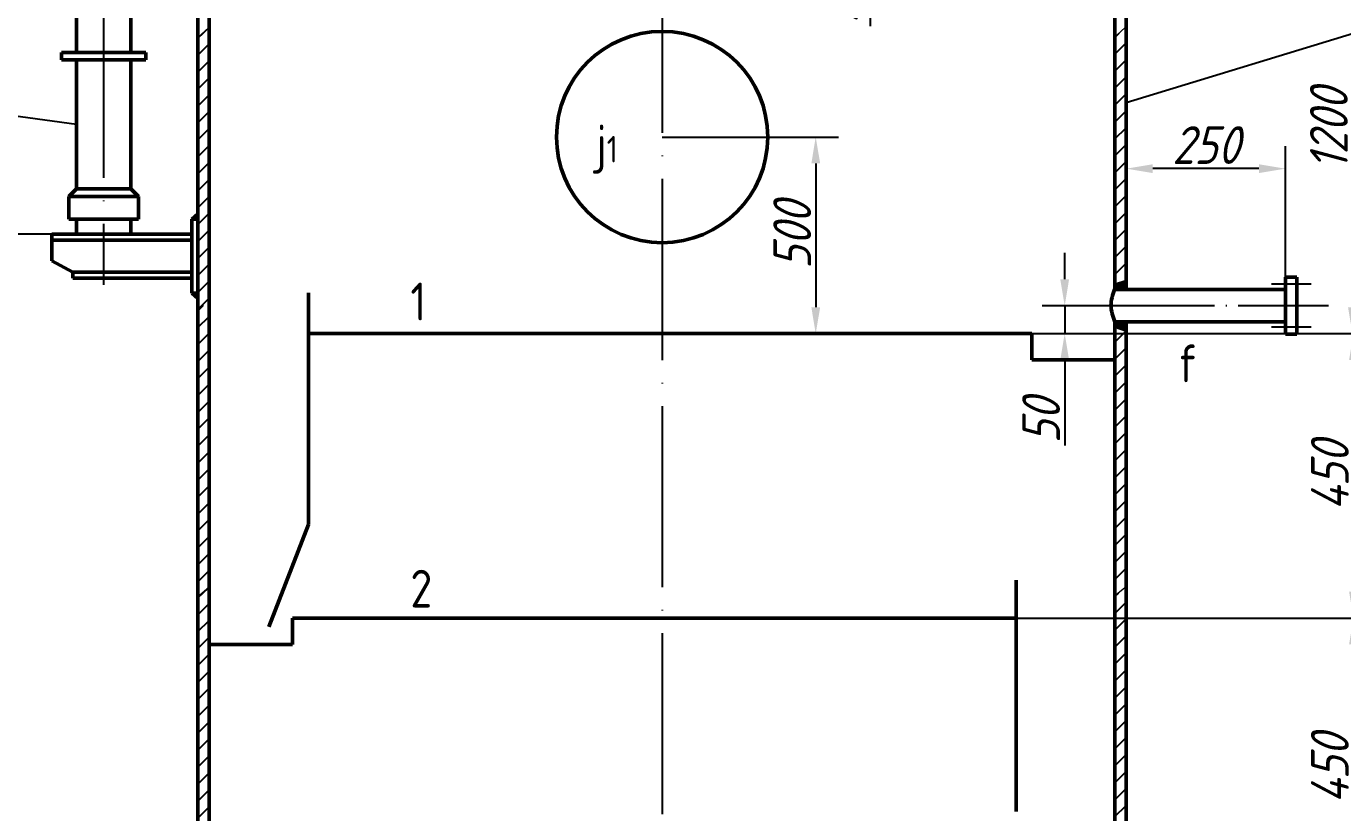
# Model space of a CAD drawing. Header units: millimetres. Extents: x 0 to 841, y 0 to 1189.
# Drawn here: x 134.7 to 309.1, y 948.5 to 1052.7 of the extents above; entities that cross this region are included whole.
import ezdxf

# ---------------------------------------------------------------- set-up
doc = ezdxf.new("R2010")
doc.units = ezdxf.units.MM
doc.linetypes.add('ACAD_ISO04W100', pattern=[30, 24, -3, 0, -3])
doc.layers.get('0').update_dxf_attribs({"lineweight": 15})
doc.layers.get('Defpoints').update_dxf_attribs({"lineweight": 25})
for name, color, linetype, lineweight in [('01粗实线层', 3, 'Continuous', 50), ('01（粗实）', 3, 'Continuous', 50), ('02（细实）', 7, 'Continuous', 25), ('05细点画线层', 1, 'ACAD_ISO04W100', 25), ('05（细点）', 1, 'ACAD_ISO04W100', 25), ('1', 7, 'Continuous', 25), ('2', 3, 'Continuous', 50), ('尺寸线', 5, 'Continuous', 25), ('细实线', 7, 'Continuous', 25)]:
    doc.layers.add(name, color=color, linetype=linetype, lineweight=lineweight)
doc.styles.add('zanelau', font='gbeitc.shx', dxfattribs={"height": 5, "bigfont": 'gbcbig.shx'})
doc.styles.add('斜体数字字母', font='gbenor.shx', dxfattribs={"height": 3.5, "bigfont": 'gbcbig.shx'})
doc.dimstyles.new('zanelau', dxfattribs={"dimtxt": 5, "dimasz": 3.5, "dimexe": 3, "dimexo": 0, "dimtad": 1, "dimdec": 0, "dimlfac": 20, "dimtxsty": 'zanelau', "dimcen": 2.5, "dimadec": 0, "dimazin": 0, "dimtfac": 1, "dimtdec": 0, "dimtmove": 0, "dimatfit": 3, "dimfxl": 1.25, "dimarcsym": 0})

# ---------------------------------------------------------------- blocks, each defined once
blk = doc.blocks.new('*D71')
at = {"layer": 'Defpoints', "color": 0}
for p in [(237.67, 1068.45), (237.67, 1066.36), (246.47, 1066.36)]:
    blk.add_point(p, dxfattribs=at)
at = {"layer": '尺寸线', "color": 0, "lineweight": -2}
for p, q in [((246.47, 1071.95), (246.47, 1075.45)), ((237.67, 1068.45), (249.47, 1068.45)), ((246.47, 1068.45), (246.47, 1066.36)), ((237.67, 1066.36), (249.47, 1066.36)), ((246.47, 1062.86), (246.47, 1052.69))]:
    blk.add_line(p, q, dxfattribs=at)
at = {"layer": '尺寸线', "color": 0}
for points in [[(245.89, 1071.95), (247.05, 1071.95), (246.47, 1068.45)], [(245.89, 1062.86), (247.05, 1062.86), (246.47, 1066.36)]]:
    blk.add_solid(points, dxfattribs=at)
at = {"layer": '尺寸线', "color": 0, "insert": (243.34, 1056.02), "char_height": 5, "attachment_point": 5, "rotation": 90, "style": 'zanelau'}
blk.add_mtext('40', dxfattribs=at)
blk = doc.blocks.new('_None')
blk = doc.blocks.new('*D75')
at = {"layer": 'Defpoints', "color": 0}
for p in [(272.26, 1015.66), (286.95, 1015.66), (267.91, 1011.96)]:
    blk.add_point(p, dxfattribs=at)
at = {"layer": '尺寸线', "color": 0, "lineweight": -2}
for p, q in [((272.26, 1019.16), (272.26, 1022.66)), ((286.95, 1015.66), (269.26, 1015.66)), ((272.26, 1015.66), (272.26, 1011.96)), ((267.91, 1011.96), (275.26, 1011.96)), ((272.26, 1008.46), (272.26, 997.12))]:
    blk.add_line(p, q, dxfattribs=at)
at = {"layer": '尺寸线', "color": 0}
for points in [[(271.67, 1019.16), (272.84, 1019.16), (272.26, 1015.66)], [(271.67, 1008.46), (272.84, 1008.46), (272.26, 1011.96)]]:
    blk.add_solid(points, dxfattribs=at)
at = {"layer": '尺寸线', "color": 0, "insert": (269.13, 1000.4), "char_height": 5, "attachment_point": 5, "rotation": 90, "style": 'zanelau'}
blk.add_mtext('50', dxfattribs=at)
blk = doc.blocks.new('*D76')
at = {"layer": 'Defpoints', "color": 0}
for p in [(280.42, 1066.13), (267.91, 1011.96), (310.39, 1011.96)]:
    blk.add_point(p, dxfattribs=at)
at = {"layer": '尺寸线', "color": 0, "lineweight": -2}
for p, q in [((280.42, 1066.13), (313.39, 1066.13)), ((310.39, 1062.63), (310.39, 1015.46)), ((267.91, 1011.96), (313.39, 1011.96))]:
    blk.add_line(p, q, dxfattribs=at)
at = {"layer": '尺寸线', "color": 0}
for points in [[(309.8, 1062.63), (310.97, 1062.63), (310.39, 1066.13)], [(309.8, 1015.46), (310.97, 1015.46), (310.39, 1011.96)]]:
    blk.add_solid(points, dxfattribs=at)
at = {"layer": '尺寸线', "color": 0, "insert": (307.26, 1039.04), "char_height": 5, "attachment_point": 5, "rotation": 90, "style": 'zanelau'}
blk.add_mtext('1200', dxfattribs=at)
blk = doc.blocks.new('*D77')
at = {"layer": 'Defpoints', "color": 0}
for p in [(265.84, 974.27), (265.84, 934.32), (310.52, 934.32)]:
    blk.add_point(p, dxfattribs=at)
at = {"layer": '尺寸线', "color": 0, "lineweight": -2}
for p, q in [((265.84, 974.27), (313.52, 974.27)), ((310.52, 970.77), (310.52, 937.82)), ((265.84, 934.32), (313.52, 934.32))]:
    blk.add_line(p, q, dxfattribs=at)
at = {"layer": '尺寸线', "color": 0}
for points in [[(309.94, 970.77), (311.1, 970.77), (310.52, 974.27)], [(309.94, 937.82), (311.1, 937.82), (310.52, 934.32)]]:
    blk.add_solid(points, dxfattribs=at)
at = {"layer": '尺寸线', "color": 0, "insert": (307.39, 954.29), "char_height": 5, "attachment_point": 5, "rotation": 90, "style": 'zanelau'}
blk.add_mtext('450', dxfattribs=at)
blk = doc.blocks.new('*D79')
at = {"layer": 'Defpoints', "color": 0}
for p in [(218.92, 1038.01), (218.92, 1011.96), (239.27, 1011.96)]:
    blk.add_point(p, dxfattribs=at)
at = {"layer": '尺寸线', "color": 0, "lineweight": -2}
for p, q in [((218.92, 1038.01), (242.27, 1038.01)), ((239.27, 1034.51), (239.27, 1015.46)), ((218.92, 1011.96), (242.27, 1011.96))]:
    blk.add_line(p, q, dxfattribs=at)
at = {"layer": '尺寸线', "color": 0}
for points in [[(238.69, 1034.51), (239.86, 1034.51), (239.27, 1038.01)], [(238.69, 1015.46), (239.86, 1015.46), (239.27, 1011.96)]]:
    blk.add_solid(points, dxfattribs=at)
at = {"layer": '尺寸线', "color": 0, "insert": (236.15, 1024.99), "char_height": 5, "attachment_point": 5, "rotation": 90, "style": 'zanelau'}
blk.add_mtext('500', dxfattribs=at)
blk = doc.blocks.new('*D80')
at = {"layer": 'Defpoints', "color": 0}
for p in [(280.42, 1033.82), (280.42, 1017.79), (301.5, 1017.79)]:
    blk.add_point(p, dxfattribs=at)
at = {"layer": '尺寸线', "color": 0, "lineweight": -2}
for p, q in [((280.42, 1017.79), (280.42, 1036.82)), ((301.5, 1017.79), (301.5, 1036.82)), ((298, 1033.82), (283.92, 1033.82))]:
    blk.add_line(p, q, dxfattribs=at)
at = {"layer": '尺寸线', "color": 0}
for points in [[(283.92, 1034.4), (283.92, 1033.24), (280.42, 1033.82)], [(298, 1034.4), (298, 1033.24), (301.5, 1033.82)]]:
    blk.add_solid(points, dxfattribs=at)
at = {"layer": '尺寸线', "color": 0, "insert": (290.96, 1036.95), "char_height": 5, "attachment_point": 5, "style": 'zanelau'}
blk.add_mtext('250', dxfattribs=at)
blk = doc.blocks.new('*D86')
at = {"layer": 'Defpoints', "color": 0}
for p in [(267.91, 1011.96), (265.84, 974.27), (310.52, 974.27)]:
    blk.add_point(p, dxfattribs=at)
at = {"layer": '尺寸线', "color": 0, "lineweight": -2}
for p, q in [((267.91, 1011.96), (313.52, 1011.96)), ((310.52, 1008.46), (310.52, 977.77)), ((265.84, 974.27), (313.52, 974.27))]:
    blk.add_line(p, q, dxfattribs=at)
at = {"layer": '尺寸线', "color": 0}
for points in [[(309.94, 1008.46), (311.1, 1008.46), (310.52, 1011.96)], [(309.94, 977.77), (311.1, 977.77), (310.52, 974.27)]]:
    blk.add_solid(points, dxfattribs=at)
at = {"layer": '尺寸线', "color": 0, "insert": (307.39, 993.12), "char_height": 5, "attachment_point": 5, "rotation": 90, "style": 'zanelau'}
blk.add_mtext('450', dxfattribs=at)
blk = doc.blocks.new('*D103')
at = {"layer": 'Defpoints', "color": 0}
for p in [(157.42, 1066.13), (131.79, 1025.14), (156.62, 1025.14)]:
    blk.add_point(p, dxfattribs=at)
at = {"layer": '尺寸线', "color": 0, "lineweight": -2}
for p, q in [((157.42, 1066.13), (128.79, 1066.13)), ((131.79, 1062.63), (131.79, 1028.64)), ((156.62, 1025.14), (128.79, 1025.14))]:
    blk.add_line(p, q, dxfattribs=at)
at = {"layer": '尺寸线', "color": 0}
for points in [[(131.21, 1062.63), (132.37, 1062.63), (131.79, 1066.13)], [(131.21, 1028.64), (132.37, 1028.64), (131.79, 1025.14)]]:
    blk.add_solid(points, dxfattribs=at)
at = {"layer": '尺寸线', "color": 0, "insert": (128.66, 1045.63), "char_height": 5, "attachment_point": 5, "rotation": 90, "style": 'zanelau'}
blk.add_mtext('1000', dxfattribs=at)
blk = doc.blocks.new('*D104')
at = {"layer": 'Defpoints', "color": 0}
for p in [(193.25, 1151.81), (113.37, 1025.14), (156.62, 1025.14)]:
    blk.add_point(p, dxfattribs=at)
at = {"layer": '尺寸线', "color": 0, "lineweight": -2}
for p, q in [((193.25, 1151.81), (110.37, 1151.81)), ((113.37, 1148.31), (113.37, 1028.64)), ((156.62, 1025.14), (110.37, 1025.14))]:
    blk.add_line(p, q, dxfattribs=at)
at = {"layer": '尺寸线', "color": 0}
for points in [[(112.78, 1148.31), (113.95, 1148.31), (113.37, 1151.81)], [(112.78, 1028.64), (113.95, 1028.64), (113.37, 1025.14)]]:
    blk.add_solid(points, dxfattribs=at)
at = {"layer": '尺寸线', "color": 0, "insert": (110.24, 1088.47), "char_height": 5, "attachment_point": 5, "rotation": 90, "style": 'zanelau'}
blk.add_mtext('2500', dxfattribs=at)

msp = doc.modelspace()

# ---------------------------------------------------------------- hatches: boundary and pattern name
h = msp.add_hatch()
h.set_pattern_fill('ANSI37', color=0, scale=0.01, angle=75, style=0)
h.paths.add_polyline_path([(278.919, 1018.366), (278.919, 1017.789), (280.419, 1017.789), (280.419, 1018.889)])
h = msp.add_hatch()
h.set_pattern_fill('ANSI37', color=0, scale=0.01, angle=75, style=0)
h.set_pattern_definition([(240, (-5e-11, 2031.323305), (-0.0274963066, 0.015875), []), (150, (-5e-11, 2031.323305), (0.015875, 0.0274963066), [])])
h.paths.add_polyline_path([(278.919, 1012.957), (278.919, 1013.534), (280.419, 1013.534), (280.419, 1012.434)])
at = {"layer": '1'}
h = msp.add_hatch(dxfattribs=at)
h.set_pattern_fill('ANSI31', color=0, scale=0.5, style=0)
h.set_pattern_definition([(45, (-1e-06, 368.3339), (-1.122532, 1.122532), [])])
h.paths.add_polyline_path([(158.921, 1033.651), (158.92, 1044.702), (158.92, 1051.699), (157.421, 1051.925), (157.421, 1034.651), (157.421, 1034.651), (157.421, 1033.651), (157.421, 1014.721), (158.921, 1014.45)])
h = msp.add_hatch(dxfattribs=at)
h.set_pattern_fill('ANSI31', color=0, scale=0.5, style=0)
h.paths.add_polyline_path([(278.92, 1018.367), (280.419, 1018.889), (280.419, 1017.789), (280.42, 1017.789), (280.42, 1033.651), (280.42, 1034.651), (280.42, 1034.651), (280.42, 1051.925), (278.921, 1051.699), (278.921, 1044.702), (278.92, 1033.651)])
h = msp.add_hatch(dxfattribs=at)
h.set_pattern_fill('ANSI31', color=0, scale=0.5, style=0)
h.set_pattern_definition([(45, (-1e-06, 332.2295), (-1.122532, 1.122532), [])])
h.paths.add_polyline_path([(158.921, 997.547), (158.92, 1008.598), (158.92, 1015.595), (157.421, 1015.821), (157.421, 998.547), (157.421, 998.547), (157.421, 997.547), (157.421, 978.617), (158.921, 978.345)])
h = msp.add_hatch(dxfattribs=at)
h.set_pattern_fill('ANSI31', color=0, scale=0.5, style=0)
h.paths.add_polyline_path([(280.42, 1013.535), (278.921, 1013.535), (278.921, 1008.598), (278.92, 997.547), (278.92, 978.345), (280.42, 978.617), (280.42, 997.547), (280.42, 998.547), (280.42, 998.547)])
h = msp.add_hatch(dxfattribs=at)
h.set_pattern_fill('ANSI31', color=0, scale=0.5, style=0)
h.set_pattern_definition([(45, (-1e-06, 294.1878), (-1.122532, 1.122532), [])])
h.paths.add_polyline_path([(158.921, 959.505), (158.92, 970.556), (158.92, 977.553), (157.421, 977.779), (157.421, 960.505), (157.421, 960.505), (157.421, 959.505), (157.421, 940.575), (158.921, 940.304)])
h = msp.add_hatch(dxfattribs=at)
h.set_pattern_fill('ANSI31', color=0, scale=0.5, style=0)
h.paths.add_polyline_path([(278.92, 959.505), (278.921, 970.556), (278.921, 977.553), (280.42, 977.779), (280.42, 960.505), (280.42, 960.505), (280.42, 959.505), (280.42, 940.575), (278.92, 940.304)])
at = {"layer": '2'}
h = msp.add_hatch(dxfattribs=at)
h.set_pattern_fill('ANSI37', color=0, angle=-90, style=0)
h.set_pattern_definition([(315, (-246.79972, 963.8139), (0.088388348, 0.088388348), []), (45, (-246.79972, 963.8139), (-0.088388348, 0.088388348), [])])
h.paths.add_polyline_path([(157.421, 1027.136), (157.421, 1027.845), (156.621, 1027.136)])
h.paths.add_polyline_path([(157.421, 1017.317), (156.621, 1017.317), (157.421, 1016.604)])

# ---------------------------------------------------------------- linework, layer by layer
at = {"color": 0}
for p, q in [((278.918, 1051.246), (280.345, 1052.609)), ((278.919, 977.241), (280.419, 978.451))]:
    msp.add_line(p, q, dxfattribs=at)
at = {"layer": '01粗实线层', "color": 0}
for p, q in [((157.421, 1067.357), (157.421, 1002.25)), ((278.919, 1017.789), (278.918, 1067.357)), ((280.419, 1017.789), (280.421, 1067.357)), ((141.321, 1058.434), (141.321, 1049.224)), ((148.521, 1058.434), (148.521, 1049.224)), ((139.321, 1049.224), (139.321, 1048.224)), ((148.521, 1049.224), (139.321, 1049.224)), ((150.521, 1049.224), (148.521, 1049.224)), ((150.521, 1049.224), (150.521, 1048.224)), ((148.521, 1048.224), (139.321, 1048.224)), ((141.321, 1048.224), (141.321, 1031.136)), ((150.521, 1048.224), (148.521, 1048.224)), ((148.521, 1048.224), (148.521, 1031.136)), ((140.321, 1030.136), (141.321, 1031.136)), ((148.521, 1031.136), (141.321, 1031.136)), ((149.521, 1030.136), (148.521, 1031.136)), ((149.521, 1030.136), (140.321, 1030.136)), ((140.321, 1030.136), (140.321, 1027.136)), ((149.521, 1030.136), (149.521, 1027.136)), ((156.621, 1027.136), (157.421, 1027.845)), ((149.521, 1027.136), (140.321, 1027.136)), ((141.321, 1027.136), (141.321, 1025.136)), ((148.521, 1027.136), (148.521, 1025.136)), ((156.621, 1027.136), (156.621, 1017.317)), ((157.421, 1027.136), (156.621, 1027.136)), ((156.621, 1025.136), (138.054, 1025.136)), ((138.054, 1025.136), (138.054, 1021.617)), ((156.621, 1024.336), (138.054, 1024.336)), ((140.854, 1020.117), (138.054, 1021.617)), ((156.621, 1020.117), (140.854, 1020.117)), ((140.854, 1020.117), (140.854, 1019.317)), ((156.621, 1019.317), (140.854, 1019.317)), ((280.419, 1018.889), (278.919, 1018.366)), ((303.026, 1019.421), (301.495, 1019.421)), ((301.495, 1019.421), (301.496, 1011.902)), ((303.027, 1011.902), (303.026, 1019.421)), ((157.421, 1017.317), (156.621, 1017.317)), ((156.621, 1017.317), (157.421, 1016.604)), ((301.495, 1017.79), (278.876, 1017.789)), ((301.496, 1013.536), (278.905, 1013.535)), ((278.919, 981.905), (278.919, 1013.522)), ((280.419, 979.405), (280.419, 1013.535)), ((280.419, 1012.434), (278.919, 1012.957)), ((301.496, 1011.902), (303.027, 1011.902)), ((157.421, 1002.25), (157.421, 941.033)), ((158.919, 993.965), (158.919, 965.152)), ((278.919, 991.231), (278.919, 979.732)), ((278.919, 979.732), (278.919, 965.152)), ((278.919, 941.033), (278.919, 979.405)), ((280.423, 941.033), (280.419, 979.405)), ((158.919, 971.534), (158.919, 970.784)), ((278.919, 971.534), (278.919, 970.784))]:
    msp.add_line(p, q, dxfattribs=at)
msp.add_spline([(278.876, 1017.789), (278.385, 1015.682), (278.919, 1013.522)], degree=3, dxfattribs=at)
at = {"layer": '01（粗实）', "color": 0}
for p, q in [((158.921, 1002.25), (158.921, 1067.357)), ((158.921, 941.033), (158.921, 1002.25))]:
    msp.add_line(p, q, dxfattribs=at)
at = {"layer": '02（细实）', "color": 0}
for p, q in [((280.42, 1042.573), (354.229, 1065.154)), ((141.321, 1039.68), (80.771, 1048.001))]:
    msp.add_line(p, q, dxfattribs=at)
at = {"layer": '05细点画线层', "color": 0}
msp.add_line((144.921, 1116.806), (144.921, 1018.423), dxfattribs=at)
at = {"layer": '05细点画线层', "color": 0, "ltscale": 0.5}
for p, q in [((304.936, 1018.525), (299.644, 1018.525)), ((307.224, 1015.662), (276.582, 1015.662)), ((304.936, 1012.818), (299.644, 1012.818))]:
    msp.add_line(p, q, dxfattribs=at)
at = {"layer": '05（细点）', "color": 0}
msp.add_line((218.92, 1122.76), (218.92, 78.777), dxfattribs=at)
at = {"layer": '1', "color": 0}
for p, q in [((157.421, 1051.158), (158.921, 1052.546)), ((157.421, 977.014), (158.919, 978.31))]:
    msp.add_line(p, q, dxfattribs=at)
at = {"layer": '2', "color": 0}
for p, q in [((172.067, 1017.354), (172.067, 986.673)), ((267.913, 1011.96), (172.067, 1011.96)), ((267.913, 1008.474), (267.913, 1011.96)), ((278.919, 1008.474), (267.913, 1008.474)), ((172.067, 986.673), (166.824, 973.119)), ((265.842, 979.298), (265.842, 948.618)), ((169.925, 970.784), (169.925, 974.271)), ((265.842, 974.271), (169.925, 974.271)), ((169.925, 970.784), (158.919, 970.784))]:
    msp.add_line(p, q, dxfattribs=at)
msp.add_circle((218.92, 1038.012), 14, dxfattribs=at)
at = {"layer": 'Defpoints', "color": 0, "linetype": 'ByBlock'}
msp.add_point((138.054, 1025.136), dxfattribs=at)

# ---------------------------------------------------------------- texts
at = {"color": 0, "char_height": 5, "width": 25.54494, "attachment_point": 1, "style": '斜体数字字母'}
for s, insert in [('1', (185.554, 1018.712)), ('2', (185.554, 980.66))]:
    msp.add_mtext(s, dxfattribs=dict(at, insert=insert))
at = {"layer": '细实线', "color": 0, "char_height": 5, "attachment_point": 1, "style": '斜体数字字母'}
for s, insert, width in [('j{\\H0.7x;1}', (210.213, 1039.646), 6.37377), ('f', (287.191, 1010.51), 7.28986)]:
    msp.add_mtext(s, dxfattribs=dict(at, insert=insert, width=width))

# ---------------------------------------------------------------- dimensions: what is measured, and where the dimension line sits
at = {"layer": '尺寸线', "color": 0}
for base, p1, p2, text, picture, middle in [((113.367, 1025.136), (193.251, 1151.806), (156.621, 1025.136), '2500', '*D104', (110.242, 1088.471)), ((246.469, 1066.357), (237.668, 1068.448), (237.668, 1066.357), '40', '*D71', (243.344, 1056.024)), ((131.79, 1025.136), (157.421, 1066.127), (156.621, 1025.136), '1000', '*D103', (128.665, 1045.631)), ((239.275, 1011.96), (218.92, 1038.012), (218.92, 1011.96), '500', '*D79', (236.15, 1024.986)), ((310.519, 974.271), (267.913, 1011.96), (265.842, 974.271), '450', '*D86', (307.394, 993.116))]:
    dim = msp.add_linear_dim(base=base, p1=p1, p2=p2, angle=90, text=text, dimstyle='zanelau', override={"dimlfac": 1, "dimldrblk": 'None', "dimarcsym": 1}, dxfattribs=at)
    dim.commit()
    dim.dimension.update_dxf_attribs({"geometry": picture, "text_midpoint": middle})
for base, p1, p2, text, picture, middle in [((310.387, 1011.96), (280.42, 1066.127), (267.913, 1011.96), '1200', '*D76', (310.387, 1039.044)), ((272.256, 1015.662), (267.913, 1011.96), (286.951, 1015.662), '50', '*D75', (272.256, 1000.405)), ((310.519, 934.317), (265.842, 974.271), (265.842, 934.317), '450', '*D77', (310.519, 954.294))]:
    dim = msp.add_linear_dim(base=base, p1=p1, p2=p2, angle=90, text=text, dimstyle='zanelau', override={"dimlfac": 1, "dimldrblk": 'None', "dimarcsym": 1}, dxfattribs=at)
    dim.commit()
    dim.dimension.update_dxf_attribs({"geometry": picture, "text_midpoint": middle, "dimtype": 160})
dim = msp.add_linear_dim(base=(280.419, 1033.821), p1=(301.495, 1017.79), p2=(280.419, 1017.789), text='250', dimstyle='zanelau', override={"dimlfac": 1, "dimldrblk": 'None', "dimarcsym": 1}, dxfattribs=at)
dim.commit()
dim.dimension.update_dxf_attribs({"geometry": '*D80', "text_midpoint": (290.957, 1036.946)})

doc.saveas('drawing.dxf')
